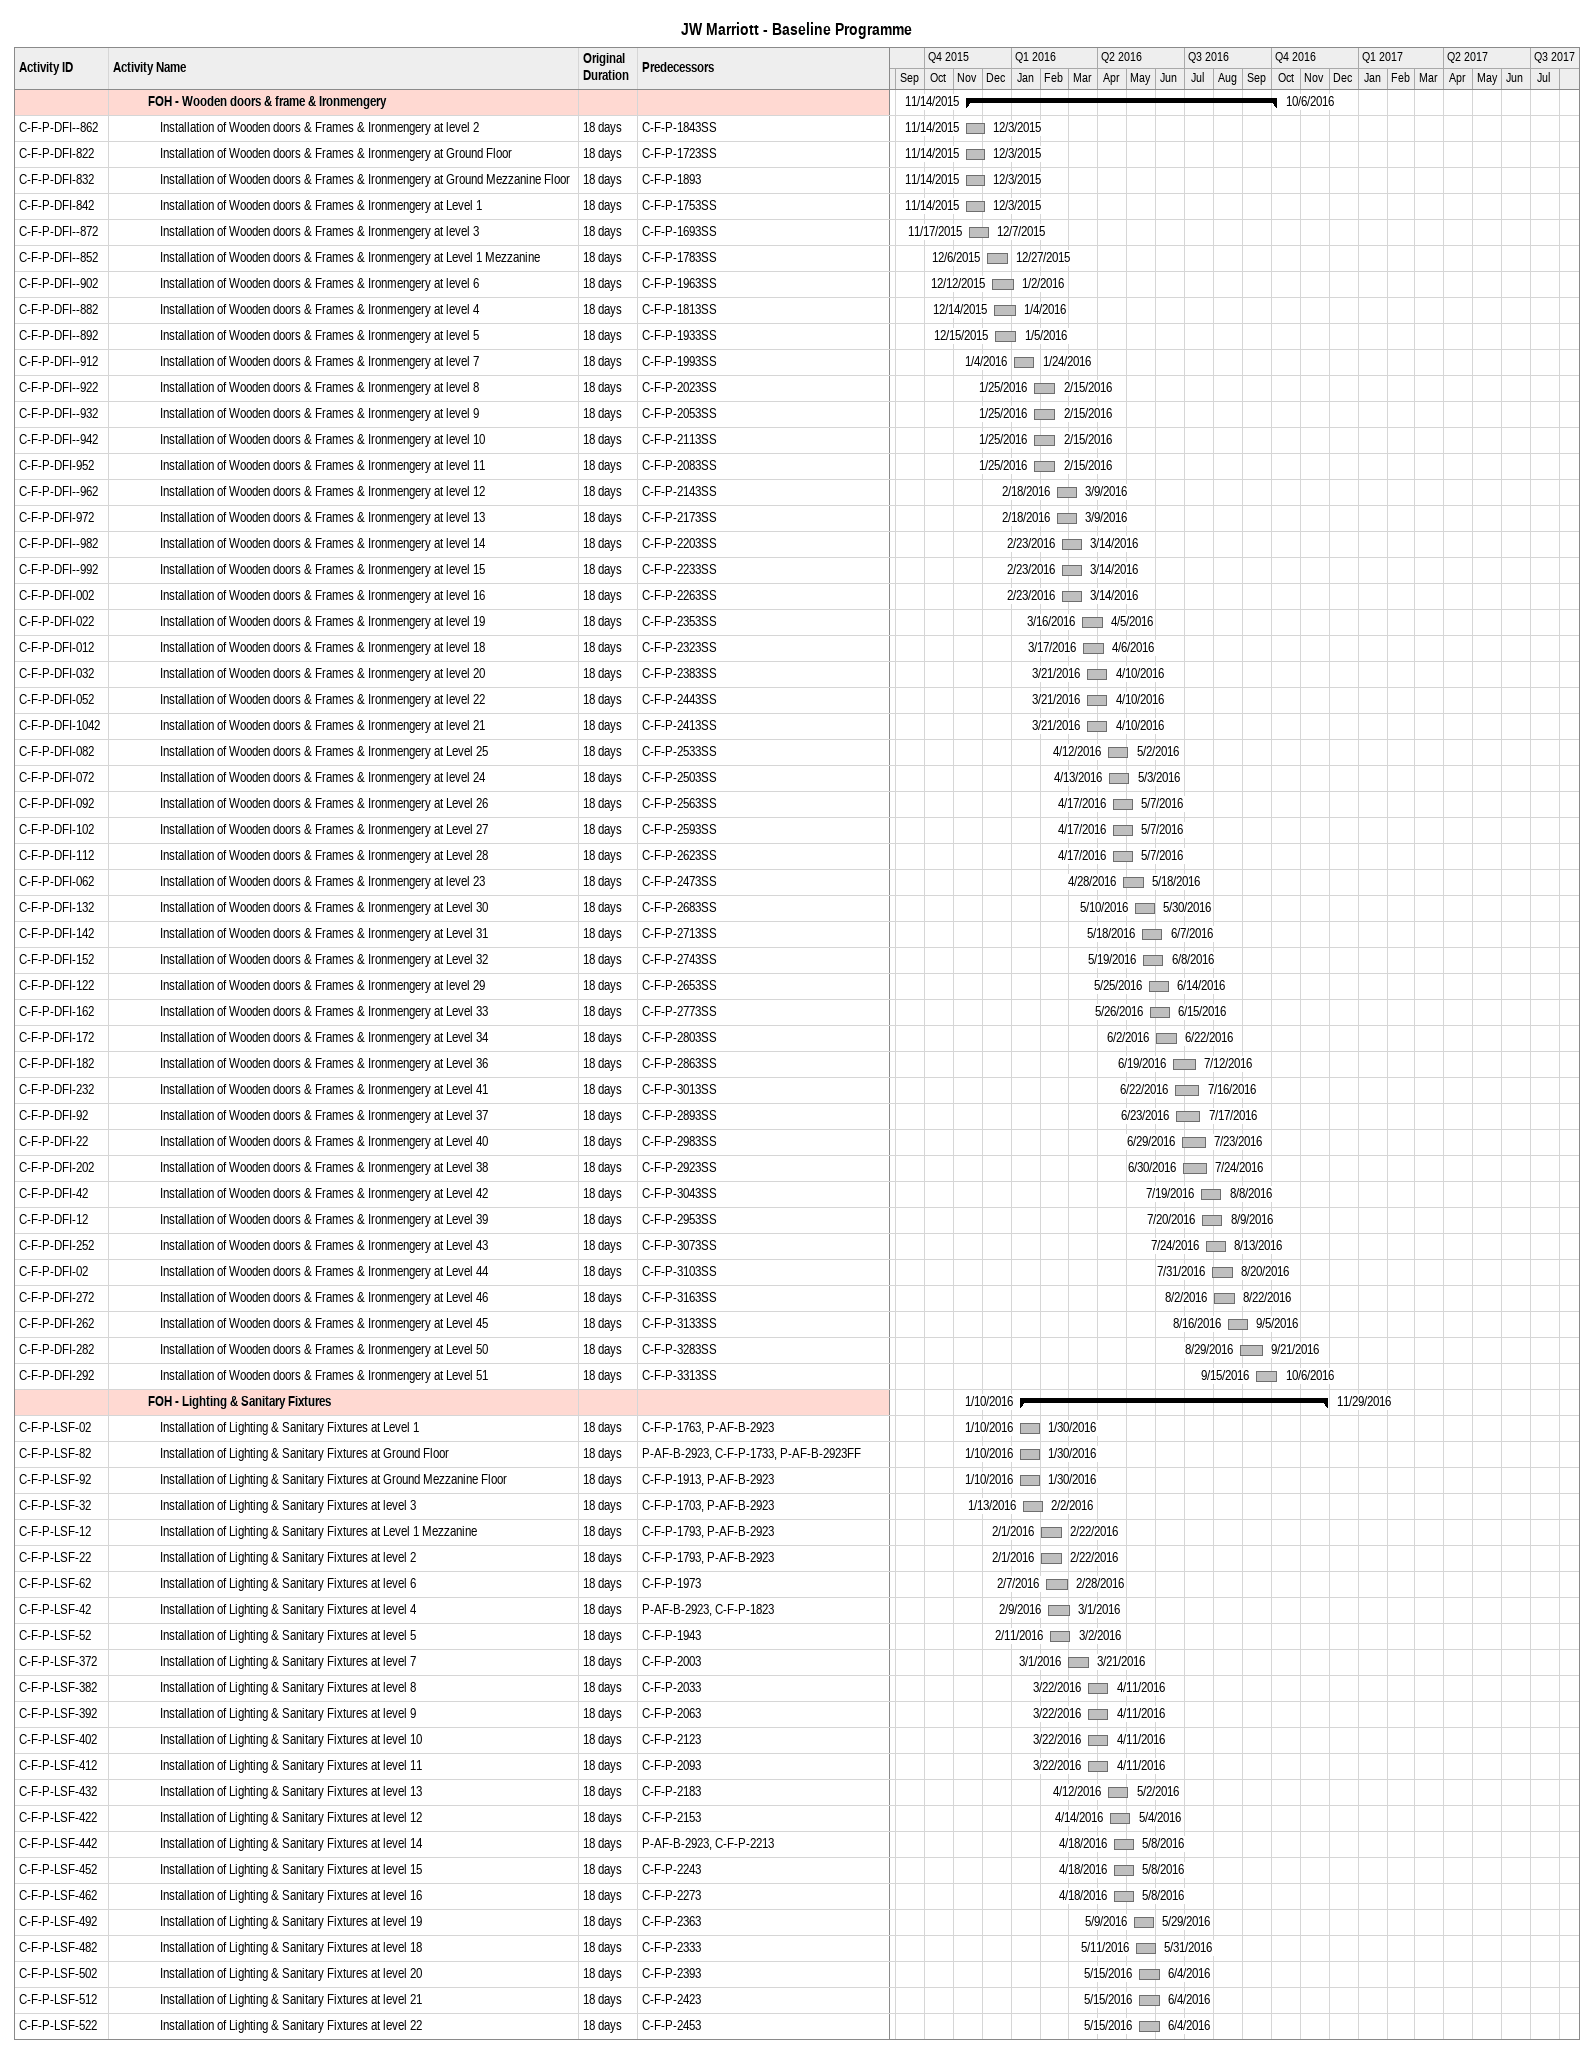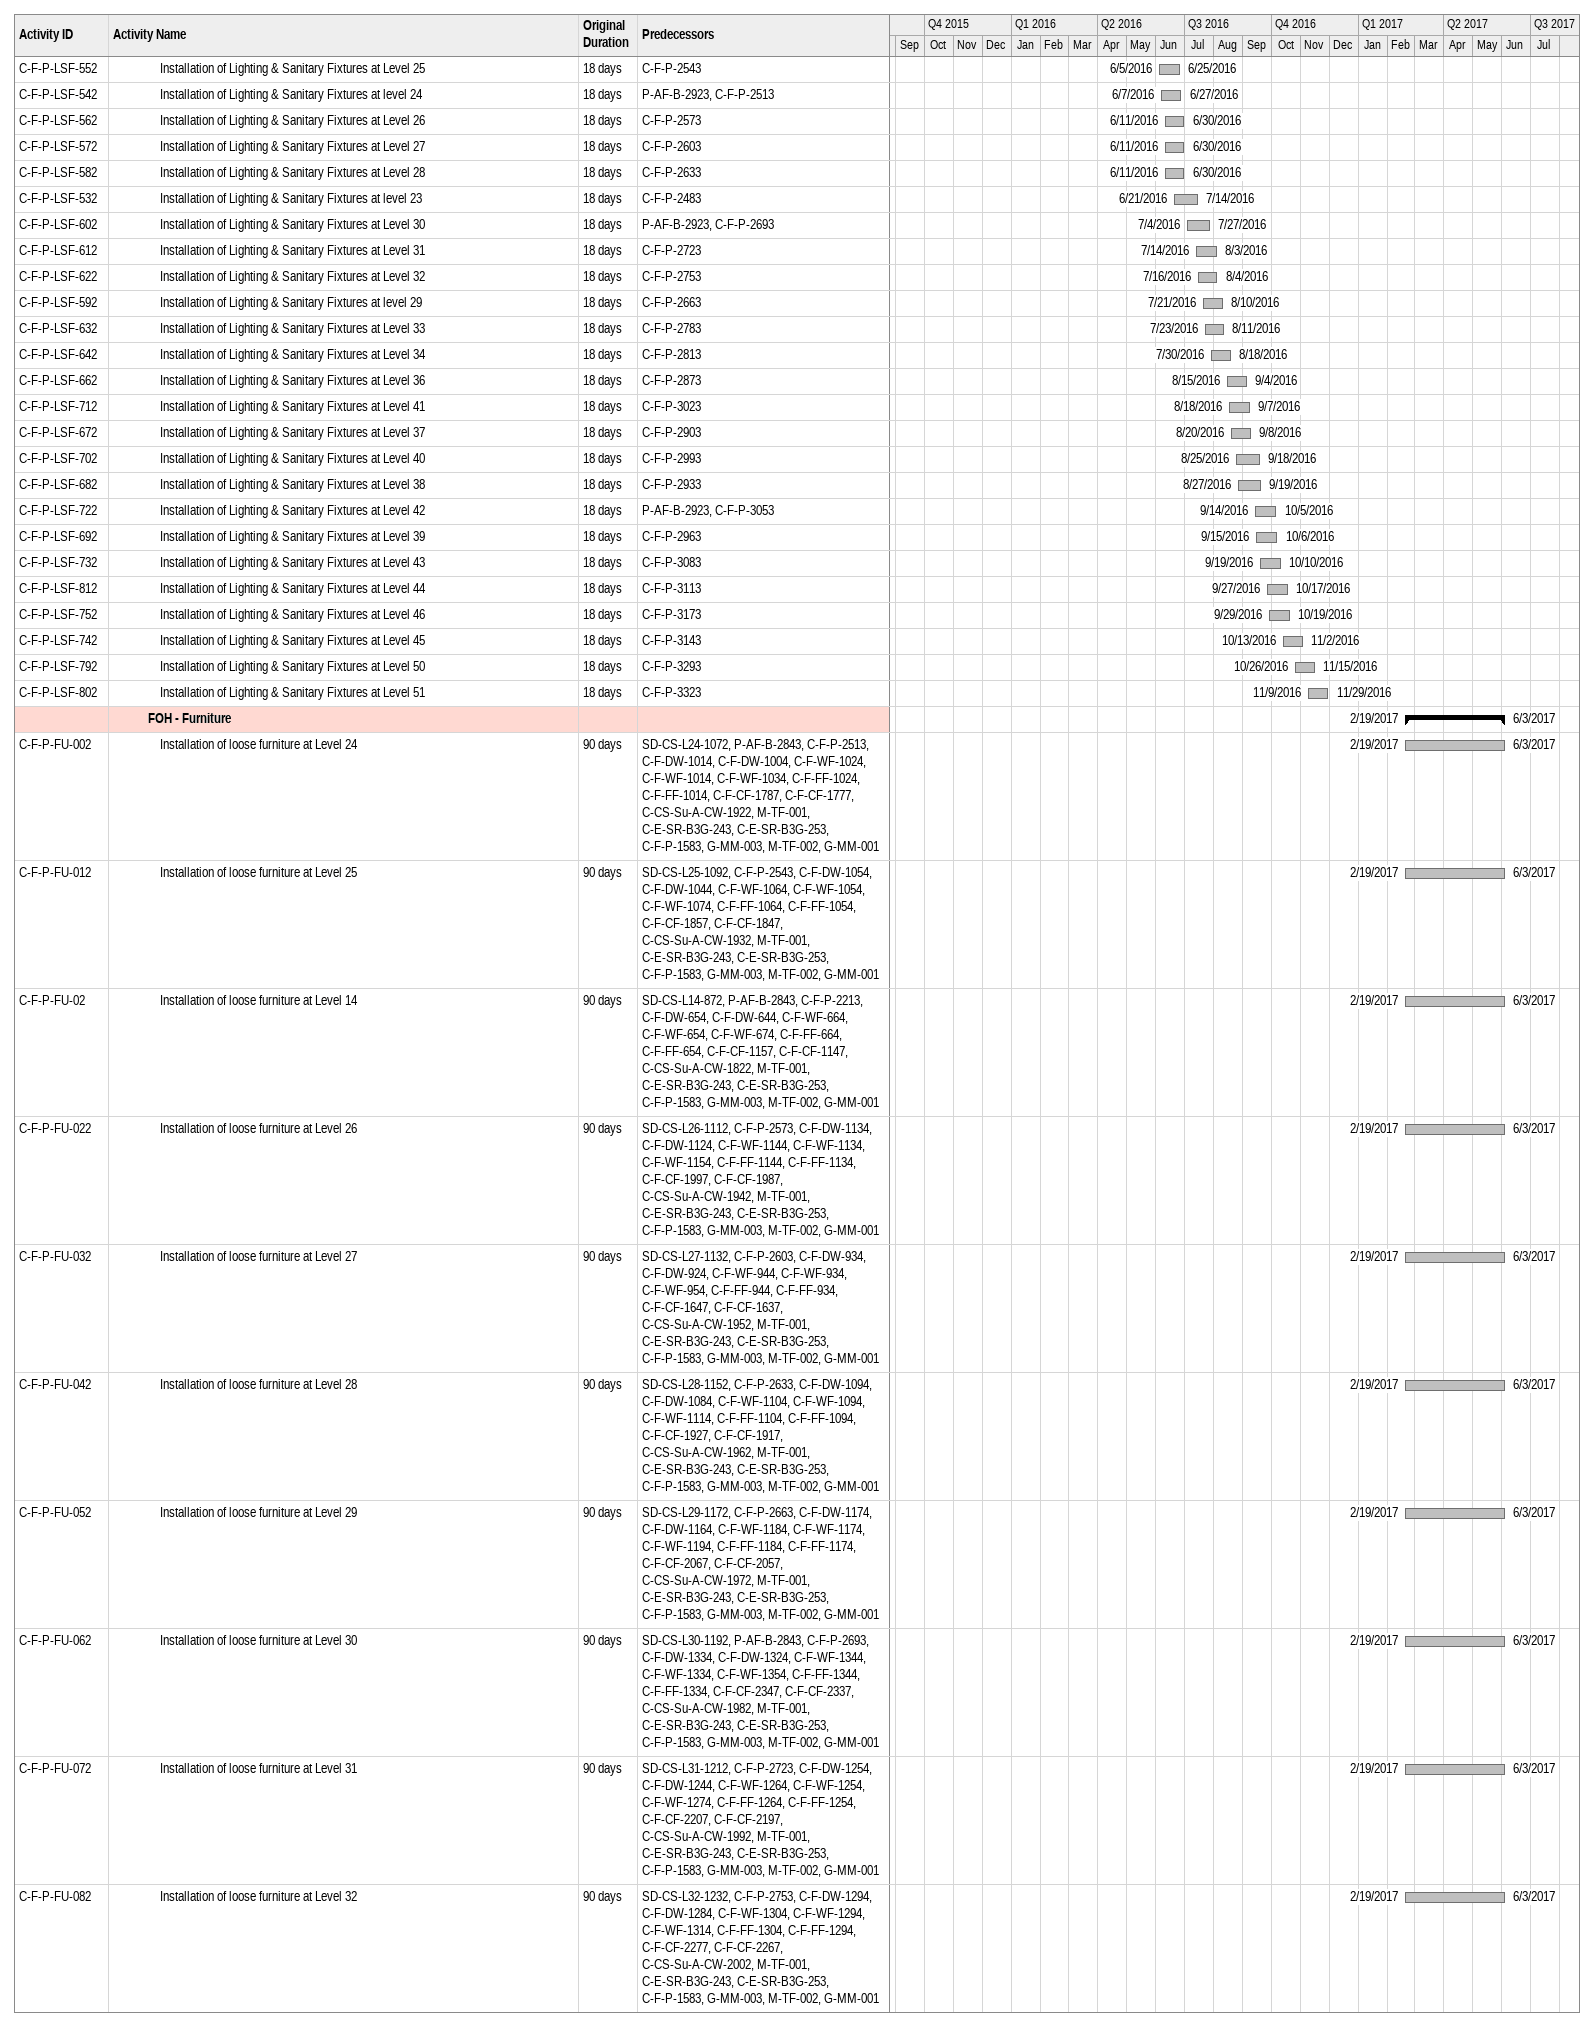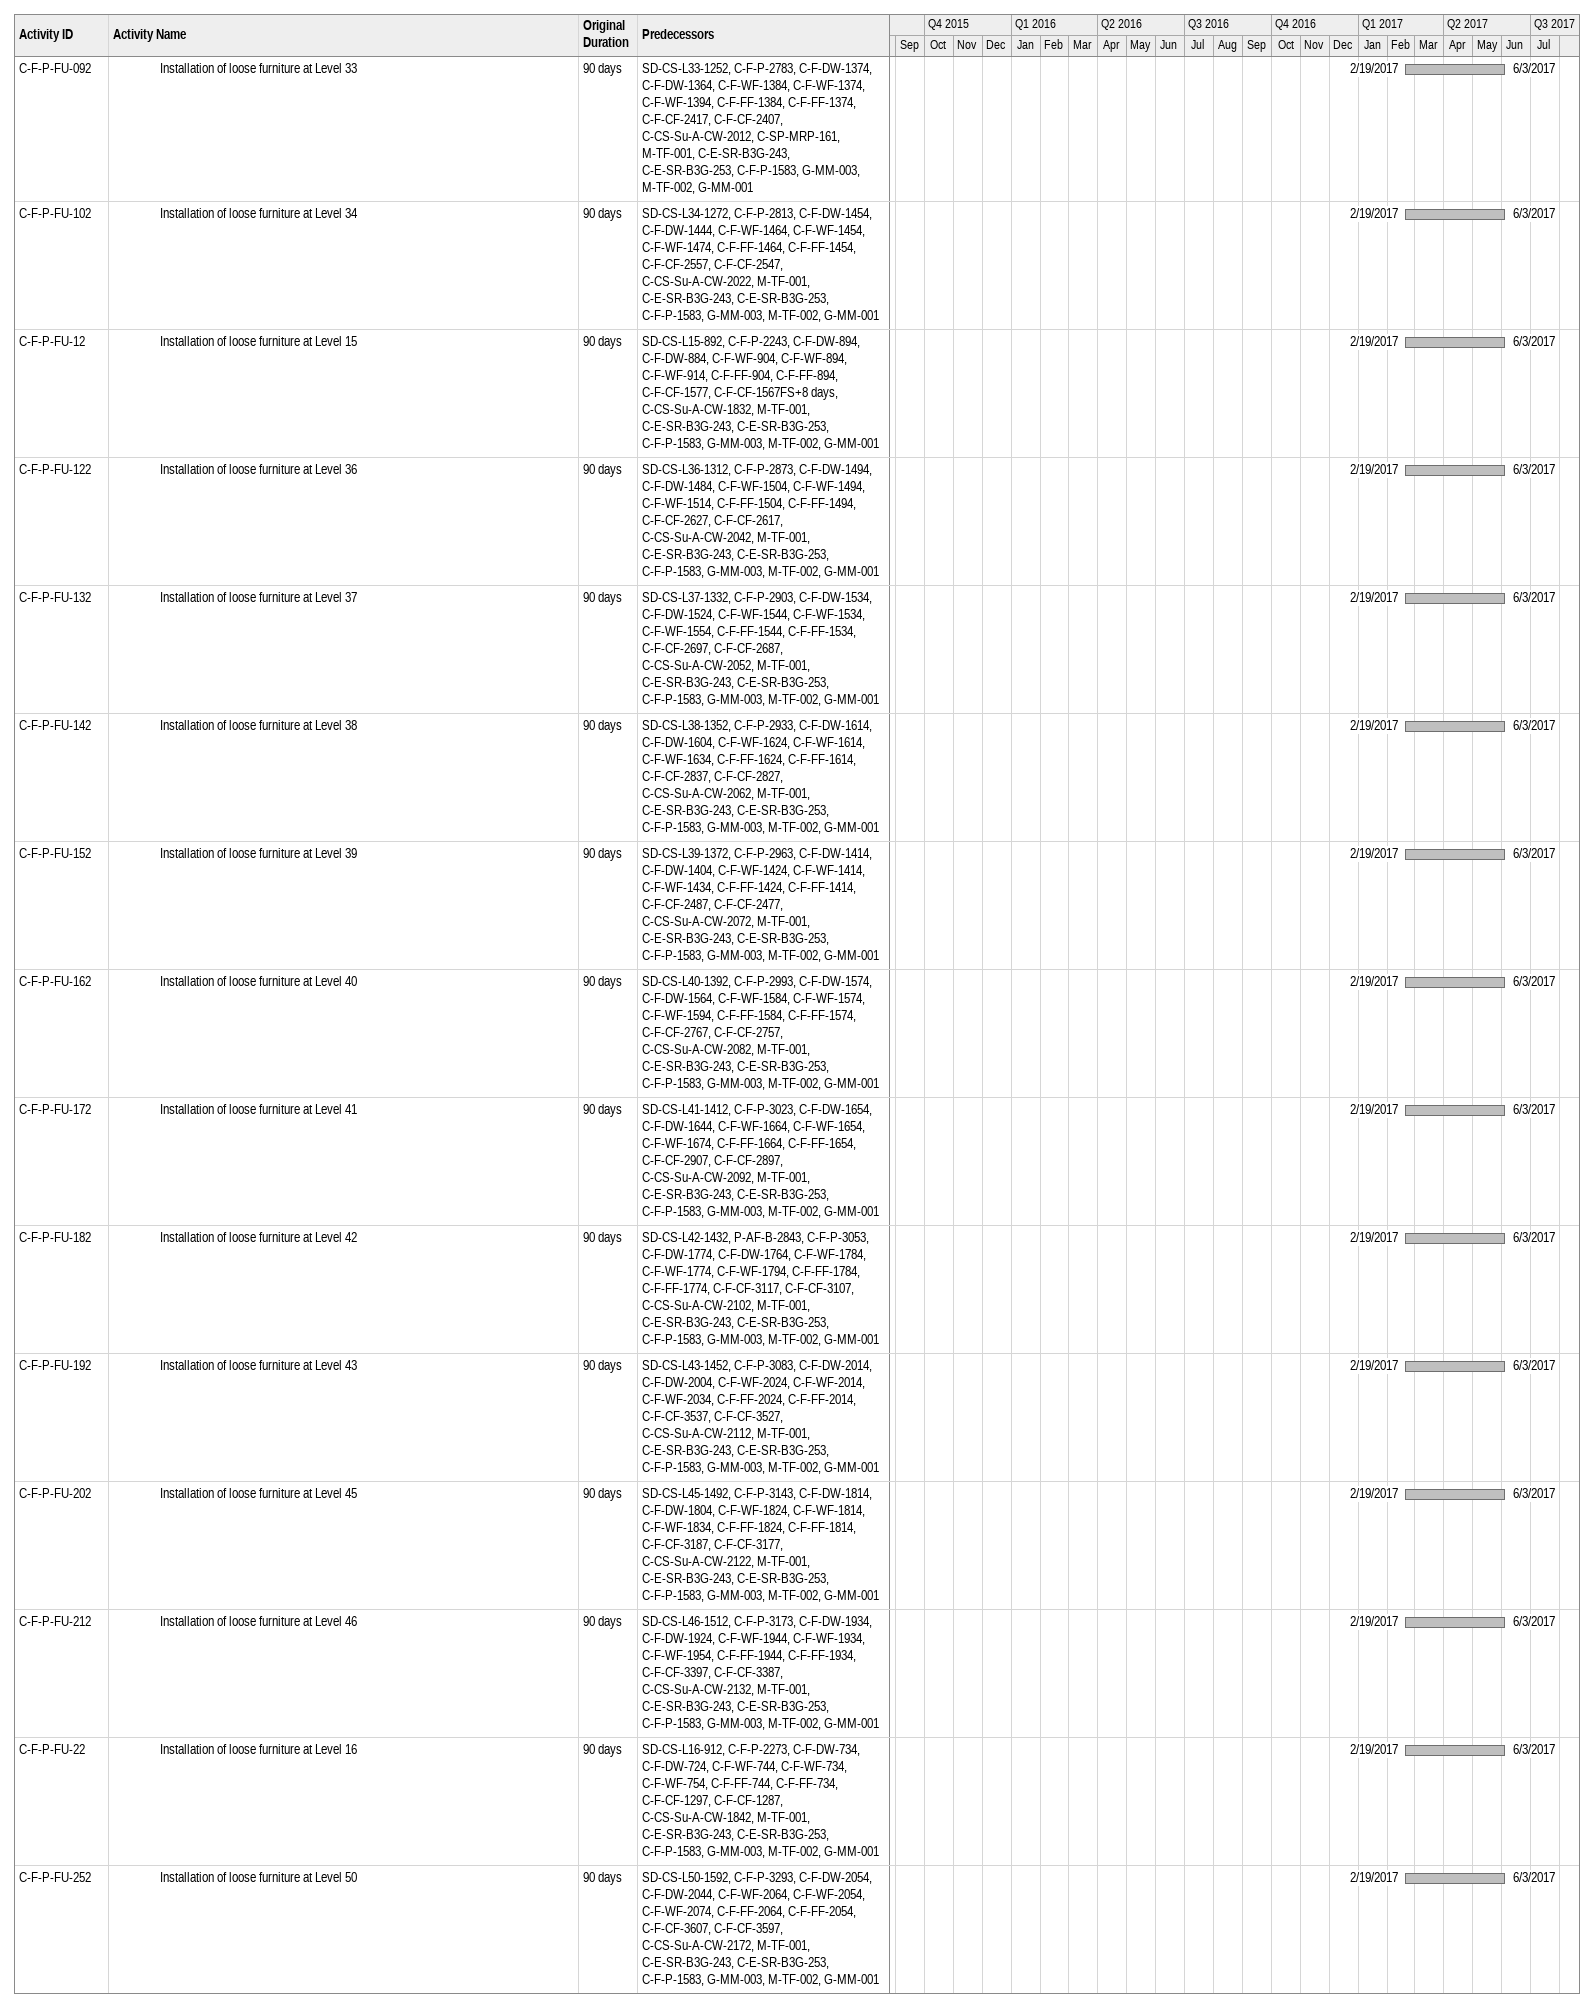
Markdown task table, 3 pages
JW Marriott - Baseline Programme

| ID | Level | Task | Original duration | Start | Finish | Predecessors |
|---|---|---|---|---|---|---|
|  | 4 | **FOH - Wooden doors & frame & Ironmengery** |  | 2015-11-14 | 2016-10-06 |  |
| C-F-P-DFI--862 | 5 | Installation of Wooden doors & Frames & Ironmengery at level 2 | 18d | 2015-11-14 | 2015-12-03 | C-F-P-1843SS |
| C-F-P-DFI-822 | 5 | Installation of Wooden doors & Frames & Ironmengery at Ground Floor | 18d | 2015-11-14 | 2015-12-03 | C-F-P-1723SS |
| C-F-P-DFI-832 | 5 | Installation of Wooden doors & Frames & Ironmengery at Ground Mezzanine Floor | 18d | 2015-11-14 | 2015-12-03 | C-F-P-1893 |
| C-F-P-DFI-842 | 5 | Installation of Wooden doors & Frames & Ironmengery at Level 1 | 18d | 2015-11-14 | 2015-12-03 | C-F-P-1753SS |
| C-F-P-DFI--872 | 5 | Installation of Wooden doors & Frames & Ironmengery at level 3 | 18d | 2015-11-17 | 2015-12-07 | C-F-P-1693SS |
| C-F-P-DFI--852 | 5 | Installation of Wooden doors & Frames & Ironmengery at Level 1 Mezzanine | 18d | 2015-12-06 | 2015-12-27 | C-F-P-1783SS |
| C-F-P-DFI--902 | 5 | Installation of Wooden doors & Frames & Ironmengery at level 6 | 18d | 2015-12-12 | 2016-01-02 | C-F-P-1963SS |
| C-F-P-DFI--882 | 5 | Installation of Wooden doors & Frames & Ironmengery at level 4 | 18d | 2015-12-14 | 2016-01-04 | C-F-P-1813SS |
| C-F-P-DFI--892 | 5 | Installation of Wooden doors & Frames & Ironmengery at level 5 | 18d | 2015-12-15 | 2016-01-05 | C-F-P-1933SS |
| C-F-P-DFI--912 | 5 | Installation of Wooden doors & Frames & Ironmengery at level 7 | 18d | 2016-01-04 | 2016-01-24 | C-F-P-1993SS |
| C-F-P-DFI--922 | 5 | Installation of Wooden doors & Frames & Ironmengery at level 8 | 18d | 2016-01-25 | 2016-02-15 | C-F-P-2023SS |
| C-F-P-DFI--932 | 5 | Installation of Wooden doors & Frames & Ironmengery at level 9 | 18d | 2016-01-25 | 2016-02-15 | C-F-P-2053SS |
| C-F-P-DFI--942 | 5 | Installation of Wooden doors & Frames & Ironmengery at level 10 | 18d | 2016-01-25 | 2016-02-15 | C-F-P-2113SS |
| C-F-P-DFI-952 | 5 | Installation of Wooden doors & Frames & Ironmengery at level 11 | 18d | 2016-01-25 | 2016-02-15 | C-F-P-2083SS |
| C-F-P-DFI--962 | 5 | Installation of Wooden doors & Frames & Ironmengery at level 12 | 18d | 2016-02-18 | 2016-03-09 | C-F-P-2143SS |
| C-F-P-DFI-972 | 5 | Installation of Wooden doors & Frames & Ironmengery at level 13 | 18d | 2016-02-18 | 2016-03-09 | C-F-P-2173SS |
| C-F-P-DFI--982 | 5 | Installation of Wooden doors & Frames & Ironmengery at level 14 | 18d | 2016-02-23 | 2016-03-14 | C-F-P-2203SS |
| C-F-P-DFI--992 | 5 | Installation of Wooden doors & Frames & Ironmengery at level 15 | 18d | 2016-02-23 | 2016-03-14 | C-F-P-2233SS |
| C-F-P-DFI-002 | 5 | Installation of Wooden doors & Frames & Ironmengery at level 16 | 18d | 2016-02-23 | 2016-03-14 | C-F-P-2263SS |
| C-F-P-DFI-022 | 5 | Installation of Wooden doors & Frames & Ironmengery at level 19 | 18d | 2016-03-16 | 2016-04-05 | C-F-P-2353SS |
| C-F-P-DFI-012 | 5 | Installation of Wooden doors & Frames & Ironmengery at level 18 | 18d | 2016-03-17 | 2016-04-06 | C-F-P-2323SS |
| C-F-P-DFI-032 | 5 | Installation of Wooden doors & Frames & Ironmengery at level 20 | 18d | 2016-03-21 | 2016-04-10 | C-F-P-2383SS |
| C-F-P-DFI-052 | 5 | Installation of Wooden doors & Frames & Ironmengery at level 22 | 18d | 2016-03-21 | 2016-04-10 | C-F-P-2443SS |
| C-F-P-DFI-1042 | 5 | Installation of Wooden doors & Frames & Ironmengery at level 21 | 18d | 2016-03-21 | 2016-04-10 | C-F-P-2413SS |
| C-F-P-DFI-082 | 5 | Installation of Wooden doors & Frames & Ironmengery at Level 25 | 18d | 2016-04-12 | 2016-05-02 | C-F-P-2533SS |
| C-F-P-DFI-072 | 5 | Installation of Wooden doors & Frames & Ironmengery at level 24 | 18d | 2016-04-13 | 2016-05-03 | C-F-P-2503SS |
| C-F-P-DFI-092 | 5 | Installation of Wooden doors & Frames & Ironmengery at Level 26 | 18d | 2016-04-17 | 2016-05-07 | C-F-P-2563SS |
| C-F-P-DFI-102 | 5 | Installation of Wooden doors & Frames & Ironmengery at Level 27 | 18d | 2016-04-17 | 2016-05-07 | C-F-P-2593SS |
| C-F-P-DFI-112 | 5 | Installation of Wooden doors & Frames & Ironmengery at Level 28 | 18d | 2016-04-17 | 2016-05-07 | C-F-P-2623SS |
| C-F-P-DFI-062 | 5 | Installation of Wooden doors & Frames & Ironmengery at level 23 | 18d | 2016-04-28 | 2016-05-18 | C-F-P-2473SS |
| C-F-P-DFI-132 | 5 | Installation of Wooden doors & Frames & Ironmengery at Level 30 | 18d | 2016-05-10 | 2016-05-30 | C-F-P-2683SS |
| C-F-P-DFI-142 | 5 | Installation of Wooden doors & Frames & Ironmengery at Level 31 | 18d | 2016-05-18 | 2016-06-07 | C-F-P-2713SS |
| C-F-P-DFI-152 | 5 | Installation of Wooden doors & Frames & Ironmengery at Level 32 | 18d | 2016-05-19 | 2016-06-08 | C-F-P-2743SS |
| C-F-P-DFI-122 | 5 | Installation of Wooden doors & Frames & Ironmengery at level 29 | 18d | 2016-05-25 | 2016-06-14 | C-F-P-2653SS |
| C-F-P-DFI-162 | 5 | Installation of Wooden doors & Frames & Ironmengery at Level 33 | 18d | 2016-05-26 | 2016-06-15 | C-F-P-2773SS |
| C-F-P-DFI-172 | 5 | Installation of Wooden doors & Frames & Ironmengery at Level 34 | 18d | 2016-06-02 | 2016-06-22 | C-F-P-2803SS |
| C-F-P-DFI-182 | 5 | Installation of Wooden doors & Frames & Ironmengery at Level 36 | 18d | 2016-06-19 | 2016-07-12 | C-F-P-2863SS |
| C-F-P-DFI-232 | 5 | Installation of Wooden doors & Frames & Ironmengery at Level 41 | 18d | 2016-06-22 | 2016-07-16 | C-F-P-3013SS |
| C-F-P-DFI-92 | 5 | Installation of Wooden doors & Frames & Ironmengery at Level 37 | 18d | 2016-06-23 | 2016-07-17 | C-F-P-2893SS |
| C-F-P-DFI-22 | 5 | Installation of Wooden doors & Frames & Ironmengery at Level 40 | 18d | 2016-06-29 | 2016-07-23 | C-F-P-2983SS |
| C-F-P-DFI-202 | 5 | Installation of Wooden doors & Frames & Ironmengery at Level 38 | 18d | 2016-06-30 | 2016-07-24 | C-F-P-2923SS |
| C-F-P-DFI-42 | 5 | Installation of Wooden doors & Frames & Ironmengery at Level 42 | 18d | 2016-07-19 | 2016-08-08 | C-F-P-3043SS |
| C-F-P-DFI-12 | 5 | Installation of Wooden doors & Frames & Ironmengery at Level 39 | 18d | 2016-07-20 | 2016-08-09 | C-F-P-2953SS |
| C-F-P-DFI-252 | 5 | Installation of Wooden doors & Frames & Ironmengery at Level 43 | 18d | 2016-07-24 | 2016-08-13 | C-F-P-3073SS |
| C-F-P-DFI-02 | 5 | Installation of Wooden doors & Frames & Ironmengery at Level 44 | 18d | 2016-07-31 | 2016-08-20 | C-F-P-3103SS |
| C-F-P-DFI-272 | 5 | Installation of Wooden doors & Frames & Ironmengery at Level 46 | 18d | 2016-08-02 | 2016-08-22 | C-F-P-3163SS |
| C-F-P-DFI-262 | 5 | Installation of Wooden doors & Frames & Ironmengery at Level 45 | 18d | 2016-08-16 | 2016-09-05 | C-F-P-3133SS |
| C-F-P-DFI-282 | 5 | Installation of Wooden doors & Frames & Ironmengery at Level 50 | 18d | 2016-08-29 | 2016-09-21 | C-F-P-3283SS |
| C-F-P-DFI-292 | 5 | Installation of Wooden doors & Frames & Ironmengery at Level 51 | 18d | 2016-09-15 | 2016-10-06 | C-F-P-3313SS |
|  | 4 | **FOH - Lighting & Sanitary Fixtures** |  | 2016-01-10 | 2016-11-29 |  |
| C-F-P-LSF-02 | 5 | Installation of Lighting & Sanitary Fixtures at Level 1 | 18d | 2016-01-10 | 2016-01-30 | C-F-P-1763, P-AF-B-2923 |
| C-F-P-LSF-82 | 5 | Installation of Lighting & Sanitary Fixtures at Ground Floor | 18d | 2016-01-10 | 2016-01-30 | P-AF-B-2923, C-F-P-1733, P-AF-B-2923FF |
| C-F-P-LSF-92 | 5 | Installation of Lighting & Sanitary Fixtures at Ground Mezzanine Floor | 18d | 2016-01-10 | 2016-01-30 | C-F-P-1913, P-AF-B-2923 |
| C-F-P-LSF-32 | 5 | Installation of Lighting & Sanitary Fixtures at level 3 | 18d | 2016-01-13 | 2016-02-02 | C-F-P-1703, P-AF-B-2923 |
| C-F-P-LSF-12 | 5 | Installation of Lighting & Sanitary Fixtures at Level 1 Mezzanine | 18d | 2016-02-01 | 2016-02-22 | C-F-P-1793, P-AF-B-2923 |
| C-F-P-LSF-22 | 5 | Installation of Lighting & Sanitary Fixtures at level 2 | 18d | 2016-02-01 | 2016-02-22 | C-F-P-1793, P-AF-B-2923 |
| C-F-P-LSF-62 | 5 | Installation of Lighting & Sanitary Fixtures at level 6 | 18d | 2016-02-07 | 2016-02-28 | C-F-P-1973 |
| C-F-P-LSF-42 | 5 | Installation of Lighting & Sanitary Fixtures at level 4 | 18d | 2016-02-09 | 2016-03-01 | P-AF-B-2923, C-F-P-1823 |
| C-F-P-LSF-52 | 5 | Installation of Lighting & Sanitary Fixtures at level 5 | 18d | 2016-02-11 | 2016-03-02 | C-F-P-1943 |
| C-F-P-LSF-372 | 5 | Installation of Lighting & Sanitary Fixtures at level 7 | 18d | 2016-03-01 | 2016-03-21 | C-F-P-2003 |
| C-F-P-LSF-382 | 5 | Installation of Lighting & Sanitary Fixtures at level 8 | 18d | 2016-03-22 | 2016-04-11 | C-F-P-2033 |
| C-F-P-LSF-392 | 5 | Installation of Lighting & Sanitary Fixtures at level 9 | 18d | 2016-03-22 | 2016-04-11 | C-F-P-2063 |
| C-F-P-LSF-402 | 5 | Installation of Lighting & Sanitary Fixtures at level 10 | 18d | 2016-03-22 | 2016-04-11 | C-F-P-2123 |
| C-F-P-LSF-412 | 5 | Installation of Lighting & Sanitary Fixtures at level 11 | 18d | 2016-03-22 | 2016-04-11 | C-F-P-2093 |
| C-F-P-LSF-432 | 5 | Installation of Lighting & Sanitary Fixtures at level 13 | 18d | 2016-04-12 | 2016-05-02 | C-F-P-2183 |
| C-F-P-LSF-422 | 5 | Installation of Lighting & Sanitary Fixtures at level 12 | 18d | 2016-04-14 | 2016-05-04 | C-F-P-2153 |
| C-F-P-LSF-442 | 5 | Installation of Lighting & Sanitary Fixtures at level 14 | 18d | 2016-04-18 | 2016-05-08 | P-AF-B-2923, C-F-P-2213 |
| C-F-P-LSF-452 | 5 | Installation of Lighting & Sanitary Fixtures at level 15 | 18d | 2016-04-18 | 2016-05-08 | C-F-P-2243 |
| C-F-P-LSF-462 | 5 | Installation of Lighting & Sanitary Fixtures at level 16 | 18d | 2016-04-18 | 2016-05-08 | C-F-P-2273 |
| C-F-P-LSF-492 | 5 | Installation of Lighting & Sanitary Fixtures at level 19 | 18d | 2016-05-09 | 2016-05-29 | C-F-P-2363 |
| C-F-P-LSF-482 | 5 | Installation of Lighting & Sanitary Fixtures at level 18 | 18d | 2016-05-11 | 2016-05-31 | C-F-P-2333 |
| C-F-P-LSF-502 | 5 | Installation of Lighting & Sanitary Fixtures at level 20 | 18d | 2016-05-15 | 2016-06-04 | C-F-P-2393 |
| C-F-P-LSF-512 | 5 | Installation of Lighting & Sanitary Fixtures at level 21 | 18d | 2016-05-15 | 2016-06-04 | C-F-P-2423 |
| C-F-P-LSF-522 | 5 | Installation of Lighting & Sanitary Fixtures at level 22 | 18d | 2016-05-15 | 2016-06-04 | C-F-P-2453 |
| C-F-P-LSF-552 | 5 | Installation of Lighting & Sanitary Fixtures at Level 25 | 18d | 2016-06-05 | 2016-06-25 | C-F-P-2543 |
| C-F-P-LSF-542 | 5 | Installation of Lighting & Sanitary Fixtures at level 24 | 18d | 2016-06-07 | 2016-06-27 | P-AF-B-2923, C-F-P-2513 |
| C-F-P-LSF-562 | 5 | Installation of Lighting & Sanitary Fixtures at Level 26 | 18d | 2016-06-11 | 2016-06-30 | C-F-P-2573 |
| C-F-P-LSF-572 | 5 | Installation of Lighting & Sanitary Fixtures at Level 27 | 18d | 2016-06-11 | 2016-06-30 | C-F-P-2603 |
| C-F-P-LSF-582 | 5 | Installation of Lighting & Sanitary Fixtures at Level 28 | 18d | 2016-06-11 | 2016-06-30 | C-F-P-2633 |
| C-F-P-LSF-532 | 5 | Installation of Lighting & Sanitary Fixtures at level 23 | 18d | 2016-06-21 | 2016-07-14 | C-F-P-2483 |
| C-F-P-LSF-602 | 5 | Installation of Lighting & Sanitary Fixtures at Level 30 | 18d | 2016-07-04 | 2016-07-27 | P-AF-B-2923, C-F-P-2693 |
| C-F-P-LSF-612 | 5 | Installation of Lighting & Sanitary Fixtures at Level 31 | 18d | 2016-07-14 | 2016-08-03 | C-F-P-2723 |
| C-F-P-LSF-622 | 5 | Installation of Lighting & Sanitary Fixtures at Level 32 | 18d | 2016-07-16 | 2016-08-04 | C-F-P-2753 |
| C-F-P-LSF-592 | 5 | Installation of Lighting & Sanitary Fixtures at level 29 | 18d | 2016-07-21 | 2016-08-10 | C-F-P-2663 |
| C-F-P-LSF-632 | 5 | Installation of Lighting & Sanitary Fixtures at Level 33 | 18d | 2016-07-23 | 2016-08-11 | C-F-P-2783 |
| C-F-P-LSF-642 | 5 | Installation of Lighting & Sanitary Fixtures at Level 34 | 18d | 2016-07-30 | 2016-08-18 | C-F-P-2813 |
| C-F-P-LSF-662 | 5 | Installation of Lighting & Sanitary Fixtures at Level 36 | 18d | 2016-08-15 | 2016-09-04 | C-F-P-2873 |
| C-F-P-LSF-712 | 5 | Installation of Lighting & Sanitary Fixtures at Level 41 | 18d | 2016-08-18 | 2016-09-07 | C-F-P-3023 |
| C-F-P-LSF-672 | 5 | Installation of Lighting & Sanitary Fixtures at Level 37 | 18d | 2016-08-20 | 2016-09-08 | C-F-P-2903 |
| C-F-P-LSF-702 | 5 | Installation of Lighting & Sanitary Fixtures at Level 40 | 18d | 2016-08-25 | 2016-09-18 | C-F-P-2993 |
| C-F-P-LSF-682 | 5 | Installation of Lighting & Sanitary Fixtures at Level 38 | 18d | 2016-08-27 | 2016-09-19 | C-F-P-2933 |
| C-F-P-LSF-722 | 5 | Installation of Lighting & Sanitary Fixtures at Level 42 | 18d | 2016-09-14 | 2016-10-05 | P-AF-B-2923, C-F-P-3053 |
| C-F-P-LSF-692 | 5 | Installation of Lighting & Sanitary Fixtures at Level 39 | 18d | 2016-09-15 | 2016-10-06 | C-F-P-2963 |
| C-F-P-LSF-732 | 5 | Installation of Lighting & Sanitary Fixtures at Level 43 | 18d | 2016-09-19 | 2016-10-10 | C-F-P-3083 |
| C-F-P-LSF-812 | 5 | Installation of Lighting & Sanitary Fixtures at Level 44 | 18d | 2016-09-27 | 2016-10-17 | C-F-P-3113 |
| C-F-P-LSF-752 | 5 | Installation of Lighting & Sanitary Fixtures at Level 46 | 18d | 2016-09-29 | 2016-10-19 | C-F-P-3173 |
| C-F-P-LSF-742 | 5 | Installation of Lighting & Sanitary Fixtures at Level 45 | 18d | 2016-10-13 | 2016-11-02 | C-F-P-3143 |
| C-F-P-LSF-792 | 5 | Installation of Lighting & Sanitary Fixtures at Level 50 | 18d | 2016-10-26 | 2016-11-15 | C-F-P-3293 |
| C-F-P-LSF-802 | 5 | Installation of Lighting & Sanitary Fixtures at Level 51 | 18d | 2016-11-09 | 2016-11-29 | C-F-P-3323 |
|  | 4 | **FOH - Furniture** |  | 2017-02-19 | 2017-06-03 |  |
| C-F-P-FU-002 | 5 | Installation of loose furniture at Level 24 | 90d | 2017-02-19 | 2017-06-03 | SD-CS-L24-1072, P-AF-B-2843, C-F-P-2513, C-F-DW-1014, C-F-DW-1004, C-F-WF-1024, C-F-WF-1014, C-F-WF-1034, C-F-FF-1024, C-F-FF-1014, C-F-CF-1787, C-F-CF-1777, C-CS-Su-A-CW-1922, M-TF-001, C-E-SR-B3G-243, C-E-SR-B3G-253, C-F-P-1583, G-MM-003, M-TF-002, G-MM-001 |
| C-F-P-FU-012 | 5 | Installation of loose furniture at Level 25 | 90d | 2017-02-19 | 2017-06-03 | SD-CS-L25-1092, C-F-P-2543, C-F-DW-1054, C-F-DW-1044, C-F-WF-1064, C-F-WF-1054, C-F-WF-1074, C-F-FF-1064, C-F-FF-1054, C-F-CF-1857, C-F-CF-1847, C-CS-Su-A-CW-1932, M-TF-001, C-E-SR-B3G-243, C-E-SR-B3G-253, C-F-P-1583, G-MM-003, M-TF-002, G-MM-001 |
| C-F-P-FU-02 | 5 | Installation of loose furniture at Level 14 | 90d | 2017-02-19 | 2017-06-03 | SD-CS-L14-872, P-AF-B-2843, C-F-P-2213, C-F-DW-654, C-F-DW-644, C-F-WF-664, C-F-WF-654, C-F-WF-674, C-F-FF-664, C-F-FF-654, C-F-CF-1157, C-F-CF-1147, C-CS-Su-A-CW-1822, M-TF-001, C-E-SR-B3G-243, C-E-SR-B3G-253, C-F-P-1583, G-MM-003, M-TF-002, G-MM-001 |
| C-F-P-FU-022 | 5 | Installation of loose furniture at Level 26 | 90d | 2017-02-19 | 2017-06-03 | SD-CS-L26-1112, C-F-P-2573, C-F-DW-1134, C-F-DW-1124, C-F-WF-1144, C-F-WF-1134, C-F-WF-1154, C-F-FF-1144, C-F-FF-1134, C-F-CF-1997, C-F-CF-1987, C-CS-Su-A-CW-1942, M-TF-001, C-E-SR-B3G-243, C-E-SR-B3G-253, C-F-P-1583, G-MM-003, M-TF-002, G-MM-001 |
| C-F-P-FU-032 | 5 | Installation of loose furniture at Level 27 | 90d | 2017-02-19 | 2017-06-03 | SD-CS-L27-1132, C-F-P-2603, C-F-DW-934, C-F-DW-924, C-F-WF-944, C-F-WF-934, C-F-WF-954, C-F-FF-944, C-F-FF-934, C-F-CF-1647, C-F-CF-1637, C-CS-Su-A-CW-1952, M-TF-001, C-E-SR-B3G-243, C-E-SR-B3G-253, C-F-P-1583, G-MM-003, M-TF-002, G-MM-001 |
| C-F-P-FU-042 | 5 | Installation of loose furniture at Level 28 | 90d | 2017-02-19 | 2017-06-03 | SD-CS-L28-1152, C-F-P-2633, C-F-DW-1094, C-F-DW-1084, C-F-WF-1104, C-F-WF-1094, C-F-WF-1114, C-F-FF-1104, C-F-FF-1094, C-F-CF-1927, C-F-CF-1917, C-CS-Su-A-CW-1962, M-TF-001, C-E-SR-B3G-243, C-E-SR-B3G-253, C-F-P-1583, G-MM-003, M-TF-002, G-MM-001 |
| C-F-P-FU-052 | 5 | Installation of loose furniture at Level 29 | 90d | 2017-02-19 | 2017-06-03 | SD-CS-L29-1172, C-F-P-2663, C-F-DW-1174, C-F-DW-1164, C-F-WF-1184, C-F-WF-1174, C-F-WF-1194, C-F-FF-1184, C-F-FF-1174, C-F-CF-2067, C-F-CF-2057, C-CS-Su-A-CW-1972, M-TF-001, C-E-SR-B3G-243, C-E-SR-B3G-253, C-F-P-1583, G-MM-003, M-TF-002, G-MM-001 |
| C-F-P-FU-062 | 5 | Installation of loose furniture at Level 30 | 90d | 2017-02-19 | 2017-06-03 | SD-CS-L30-1192, P-AF-B-2843, C-F-P-2693, C-F-DW-1334, C-F-DW-1324, C-F-WF-1344, C-F-WF-1334, C-F-WF-1354, C-F-FF-1344, C-F-FF-1334, C-F-CF-2347, C-F-CF-2337, C-CS-Su-A-CW-1982, M-TF-001, C-E-SR-B3G-243, C-E-SR-B3G-253, C-F-P-1583, G-MM-003, M-TF-002, G-MM-001 |
| C-F-P-FU-072 | 5 | Installation of loose furniture at Level 31 | 90d | 2017-02-19 | 2017-06-03 | SD-CS-L31-1212, C-F-P-2723, C-F-DW-1254, C-F-DW-1244, C-F-WF-1264, C-F-WF-1254, C-F-WF-1274, C-F-FF-1264, C-F-FF-1254, C-F-CF-2207, C-F-CF-2197, C-CS-Su-A-CW-1992, M-TF-001, C-E-SR-B3G-243, C-E-SR-B3G-253, C-F-P-1583, G-MM-003, M-TF-002, G-MM-001 |
| C-F-P-FU-082 | 5 | Installation of loose furniture at Level 32 | 90d | 2017-02-19 | 2017-06-03 | SD-CS-L32-1232, C-F-P-2753, C-F-DW-1294, C-F-DW-1284, C-F-WF-1304, C-F-WF-1294, C-F-WF-1314, C-F-FF-1304, C-F-FF-1294, C-F-CF-2277, C-F-CF-2267, C-CS-Su-A-CW-2002, M-TF-001, C-E-SR-B3G-243, C-E-SR-B3G-253, C-F-P-1583, G-MM-003, M-TF-002, G-MM-001 |
| C-F-P-FU-092 | 5 | Installation of loose furniture at Level 33 | 90d | 2017-02-19 | 2017-06-03 | SD-CS-L33-1252, C-F-P-2783, C-F-DW-1374, C-F-DW-1364, C-F-WF-1384, C-F-WF-1374, C-F-WF-1394, C-F-FF-1384, C-F-FF-1374, C-F-CF-2417, C-F-CF-2407, C-CS-Su-A-CW-2012, C-SP-MRP-161, M-TF-001, C-E-SR-B3G-243, C-E-SR-B3G-253, C-F-P-1583, G-MM-003, M-TF-002, G-MM-001 |
| C-F-P-FU-102 | 5 | Installation of loose furniture at Level 34 | 90d | 2017-02-19 | 2017-06-03 | SD-CS-L34-1272, C-F-P-2813, C-F-DW-1454, C-F-DW-1444, C-F-WF-1464, C-F-WF-1454, C-F-WF-1474, C-F-FF-1464, C-F-FF-1454, C-F-CF-2557, C-F-CF-2547, C-CS-Su-A-CW-2022, M-TF-001, C-E-SR-B3G-243, C-E-SR-B3G-253, C-F-P-1583, G-MM-003, M-TF-002, G-MM-001 |
| C-F-P-FU-12 | 5 | Installation of loose furniture at Level 15 | 90d | 2017-02-19 | 2017-06-03 | SD-CS-L15-892, C-F-P-2243, C-F-DW-894, C-F-DW-884, C-F-WF-904, C-F-WF-894, C-F-WF-914, C-F-FF-904, C-F-FF-894, C-F-CF-1577, C-F-CF-1567FS+8d, C-CS-Su-A-CW-1832, M-TF-001, C-E-SR-B3G-243, C-E-SR-B3G-253, C-F-P-1583, G-MM-003, M-TF-002, G-MM-001 |
| C-F-P-FU-122 | 5 | Installation of loose furniture at Level 36 | 90d | 2017-02-19 | 2017-06-03 | SD-CS-L36-1312, C-F-P-2873, C-F-DW-1494, C-F-DW-1484, C-F-WF-1504, C-F-WF-1494, C-F-WF-1514, C-F-FF-1504, C-F-FF-1494, C-F-CF-2627, C-F-CF-2617, C-CS-Su-A-CW-2042, M-TF-001, C-E-SR-B3G-243, C-E-SR-B3G-253, C-F-P-1583, G-MM-003, M-TF-002, G-MM-001 |
| C-F-P-FU-132 | 5 | Installation of loose furniture at Level 37 | 90d | 2017-02-19 | 2017-06-03 | SD-CS-L37-1332, C-F-P-2903, C-F-DW-1534, C-F-DW-1524, C-F-WF-1544, C-F-WF-1534, C-F-WF-1554, C-F-FF-1544, C-F-FF-1534, C-F-CF-2697, C-F-CF-2687, C-CS-Su-A-CW-2052, M-TF-001, C-E-SR-B3G-243, C-E-SR-B3G-253, C-F-P-1583, G-MM-003, M-TF-002, G-MM-001 |
| C-F-P-FU-142 | 5 | Installation of loose furniture at Level 38 | 90d | 2017-02-19 | 2017-06-03 | SD-CS-L38-1352, C-F-P-2933, C-F-DW-1614, C-F-DW-1604, C-F-WF-1624, C-F-WF-1614, C-F-WF-1634, C-F-FF-1624, C-F-FF-1614, C-F-CF-2837, C-F-CF-2827, C-CS-Su-A-CW-2062, M-TF-001, C-E-SR-B3G-243, C-E-SR-B3G-253, C-F-P-1583, G-MM-003, M-TF-002, G-MM-001 |
| C-F-P-FU-152 | 5 | Installation of loose furniture at Level 39 | 90d | 2017-02-19 | 2017-06-03 | SD-CS-L39-1372, C-F-P-2963, C-F-DW-1414, C-F-DW-1404, C-F-WF-1424, C-F-WF-1414, C-F-WF-1434, C-F-FF-1424, C-F-FF-1414, C-F-CF-2487, C-F-CF-2477, C-CS-Su-A-CW-2072, M-TF-001, C-E-SR-B3G-243, C-E-SR-B3G-253, C-F-P-1583, G-MM-003, M-TF-002, G-MM-001 |
| C-F-P-FU-162 | 5 | Installation of loose furniture at Level 40 | 90d | 2017-02-19 | 2017-06-03 | SD-CS-L40-1392, C-F-P-2993, C-F-DW-1574, C-F-DW-1564, C-F-WF-1584, C-F-WF-1574, C-F-WF-1594, C-F-FF-1584, C-F-FF-1574, C-F-CF-2767, C-F-CF-2757, C-CS-Su-A-CW-2082, M-TF-001, C-E-SR-B3G-243, C-E-SR-B3G-253, C-F-P-1583, G-MM-003, M-TF-002, G-MM-001 |
| C-F-P-FU-172 | 5 | Installation of loose furniture at Level 41 | 90d | 2017-02-19 | 2017-06-03 | SD-CS-L41-1412, C-F-P-3023, C-F-DW-1654, C-F-DW-1644, C-F-WF-1664, C-F-WF-1654, C-F-WF-1674, C-F-FF-1664, C-F-FF-1654, C-F-CF-2907, C-F-CF-2897, C-CS-Su-A-CW-2092, M-TF-001, C-E-SR-B3G-243, C-E-SR-B3G-253, C-F-P-1583, G-MM-003, M-TF-002, G-MM-001 |
| C-F-P-FU-182 | 5 | Installation of loose furniture at Level 42 | 90d | 2017-02-19 | 2017-06-03 | SD-CS-L42-1432, P-AF-B-2843, C-F-P-3053, C-F-DW-1774, C-F-DW-1764, C-F-WF-1784, C-F-WF-1774, C-F-WF-1794, C-F-FF-1784, C-F-FF-1774, C-F-CF-3117, C-F-CF-3107, C-CS-Su-A-CW-2102, M-TF-001, C-E-SR-B3G-243, C-E-SR-B3G-253, C-F-P-1583, G-MM-003, M-TF-002, G-MM-001 |
| C-F-P-FU-192 | 5 | Installation of loose furniture at Level 43 | 90d | 2017-02-19 | 2017-06-03 | SD-CS-L43-1452, C-F-P-3083, C-F-DW-2014, C-F-DW-2004, C-F-WF-2024, C-F-WF-2014, C-F-WF-2034, C-F-FF-2024, C-F-FF-2014, C-F-CF-3537, C-F-CF-3527, C-CS-Su-A-CW-2112, M-TF-001, C-E-SR-B3G-243, C-E-SR-B3G-253, C-F-P-1583, G-MM-003, M-TF-002, G-MM-001 |
| C-F-P-FU-202 | 5 | Installation of loose furniture at Level 45 | 90d | 2017-02-19 | 2017-06-03 | SD-CS-L45-1492, C-F-P-3143, C-F-DW-1814, C-F-DW-1804, C-F-WF-1824, C-F-WF-1814, C-F-WF-1834, C-F-FF-1824, C-F-FF-1814, C-F-CF-3187, C-F-CF-3177, C-CS-Su-A-CW-2122, M-TF-001, C-E-SR-B3G-243, C-E-SR-B3G-253, C-F-P-1583, G-MM-003, M-TF-002, G-MM-001 |
| C-F-P-FU-212 | 5 | Installation of loose furniture at Level 46 | 90d | 2017-02-19 | 2017-06-03 | SD-CS-L46-1512, C-F-P-3173, C-F-DW-1934, C-F-DW-1924, C-F-WF-1944, C-F-WF-1934, C-F-WF-1954, C-F-FF-1944, C-F-FF-1934, C-F-CF-3397, C-F-CF-3387, C-CS-Su-A-CW-2132, M-TF-001, C-E-SR-B3G-243, C-E-SR-B3G-253, C-F-P-1583, G-MM-003, M-TF-002, G-MM-001 |
| C-F-P-FU-22 | 5 | Installation of loose furniture at Level 16 | 90d | 2017-02-19 | 2017-06-03 | SD-CS-L16-912, C-F-P-2273, C-F-DW-734, C-F-DW-724, C-F-WF-744, C-F-WF-734, C-F-WF-754, C-F-FF-744, C-F-FF-734, C-F-CF-1297, C-F-CF-1287, C-CS-Su-A-CW-1842, M-TF-001, C-E-SR-B3G-243, C-E-SR-B3G-253, C-F-P-1583, G-MM-003, M-TF-002, G-MM-001 |
| C-F-P-FU-252 | 5 | Installation of loose furniture at Level 50 | 90d | 2017-02-19 | 2017-06-03 | SD-CS-L50-1592, C-F-P-3293, C-F-DW-2054, C-F-DW-2044, C-F-WF-2064, C-F-WF-2054, C-F-WF-2074, C-F-FF-2064, C-F-FF-2054, C-F-CF-3607, C-F-CF-3597, C-CS-Su-A-CW-2172, M-TF-001, C-E-SR-B3G-243, C-E-SR-B3G-253, C-F-P-1583, G-MM-003, M-TF-002, G-MM-001 |
